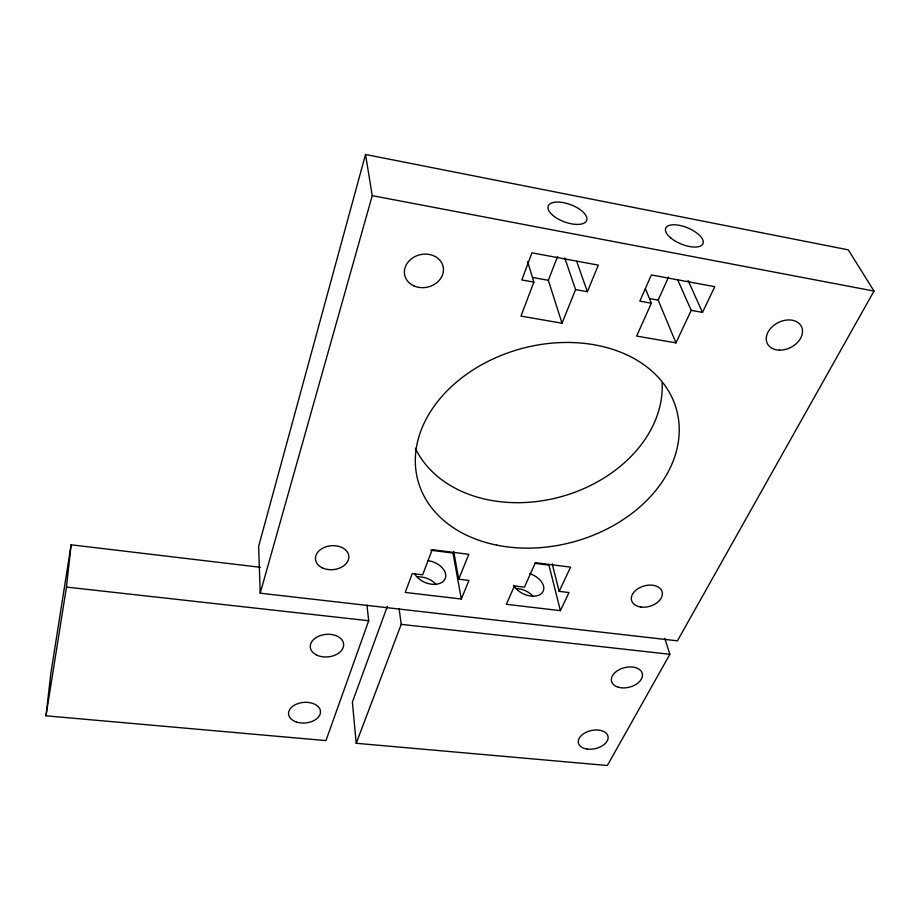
<?xml version="1.0" encoding="UTF-8"?>
<svg xmlns="http://www.w3.org/2000/svg" width="920" height="920" viewBox="0 0 920 920"><rect width="100%" height="100%" fill="white"/><g stroke="black" fill="none" stroke-linecap="round" stroke-linejoin="round"><path stroke-width="1.38" d="M366.965 605.153L368.69 620.735L325.967 740.6L46 715.817L66.459 587.075L71.116 544.801L260.302 567.295M46 715.817L50.876 673.164L71.116 544.801M365.516 154.491L258.658 546.261L260.21 593.193L677.431 640.837L874 291.065L848.286 249.849L365.516 154.491L372.243 195.649L260.21 593.193M387.354 606.326L352.383 702.121L356.224 743.279L607.361 765.509L669.863 654.281L664.769 638.365M356.224 743.279L401.212 624.358L399.13 608.821M527.631 261.648L533.865 282.118L520.95 316.112L562.028 323.207L575.587 289.604L564.753 257.887M562.028 323.207L548.354 280.312L557.554 256.553M458.735 579.197L468.774 554.3L432.204 549.688L422.659 574.827L412.263 573.574L405.214 592.434L461.322 599.023L468.947 580.439L458.735 579.197L453.686 551.367M575.587 289.604L587.385 291.732L598.299 265.132L531.933 252.85L521.824 279.956L533.865 282.118M645.414 288.684L651.348 303.209L636.651 336.087L675.958 342.872L691.231 310.373L677.637 279.68M675.958 342.872L658.168 300.115L668.518 277.115M559.176 591.365L570.561 567.122L535.382 562.695L524.457 587.155L514.452 585.948L506.368 604.313L560.384 610.661L569.009 592.549L559.176 591.365L552.184 563.787M691.231 310.373L702.512 312.397L714.759 286.683L651.36 274.953L639.837 301.139L651.348 303.209M66.459 587.075L368.69 620.735M401.212 624.358L669.863 654.281M430.755 550.229L453.019 553.035L461.322 599.023M534.808 563.327L548.952 565.11L560.384 610.661M532.818 277.506L548.354 280.312M649.75 298.597L658.168 300.115M372.243 195.649L874 291.065M688.045 280.427L702.512 312.397M576.679 261.337L587.385 291.732M515.924 588.547A16.387 10.66 24.5 0 1 532.956 596.194M417.519 576.92A16.617 11.109 21.2 0 1 436.126 584.487M662.112 382.766A129.133 99.165 -15.8 0 1 559.394 497.156A129.133 99.165 -15.8 0 1 415.368 448.27M427.777 560.602A16.79 11.063 21.1 0 1 445.464 573.367A16.79 11.063 21.1 0 1 434.183 584.361A16.79 11.063 21.1 0 1 414.563 573.471M529.702 573.643A16.56 10.614 24.4 0 1 543.766 587.454A16.56 10.614 24.4 0 1 531.875 596.171A16.56 10.614 24.4 0 1 513.728 585.338M296.056 721.866A16.031 10.316 -4.8 0 0 320.505 712.241A16.031 10.316 -4.8 0 0 296.964 703.938A16.031 10.316 -4.8 0 0 296.056 721.866M316.216 654.844A16.744 11.293 -5.3 0 0 343.413 646.771A16.744 11.293 -5.3 0 0 321.264 635.283A16.744 11.293 -5.3 0 0 316.216 654.844M586.96 749.018A15.18 9.258 -12.7 0 0 608.085 736.678A15.18 9.258 -12.7 0 0 584.556 733.136A15.18 9.258 -12.7 0 0 586.96 749.018M618.378 687.251A15.881 10.051 -14.2 0 0 642.47 675.682A15.881 10.051 -14.2 0 0 619.873 669.334A15.881 10.051 -14.2 0 0 618.378 687.251M552.909 215.429A20.55 9.154 20.5 0 0 585.971 221.651A20.55 9.154 20.5 0 0 563.408 202.641A20.55 9.154 20.5 0 0 552.909 215.429M671.14 238.245A20.183 8.705 22.5 0 0 702.719 244.179A20.183 8.705 22.5 0 0 679.202 225.308A20.183 8.705 22.5 0 0 671.14 238.245M640.987 607.05A15.881 10.568 -16 0 0 662.25 592.296A15.881 10.568 -16 0 0 637.307 589.099A15.881 10.568 -16 0 0 640.987 607.05M322.379 567.87A16.744 11.983 -5.4 0 0 348.772 558.129A16.744 11.983 -5.4 0 0 325.289 547.043A16.744 11.983 -5.4 0 0 322.379 567.87M413.804 285.844A19.676 16.617 -12.5 0 0 443.463 270.043A19.676 16.617 -12.5 0 0 414.483 256.829A19.676 16.617 -12.5 0 0 413.804 285.844M496.604 545.111A134.067 100.073 -15.4 0 0 678.132 416.886A134.067 100.073 -15.4 0 0 467.084 373.934A134.067 100.073 -15.4 0 0 496.604 545.111M779.447 350.141A19.055 13.926 -26.7 0 0 801.975 327.83A19.055 13.926 -26.7 0 0 771.742 327.175A19.055 13.926 -26.7 0 0 779.447 350.141"/></g></svg>
